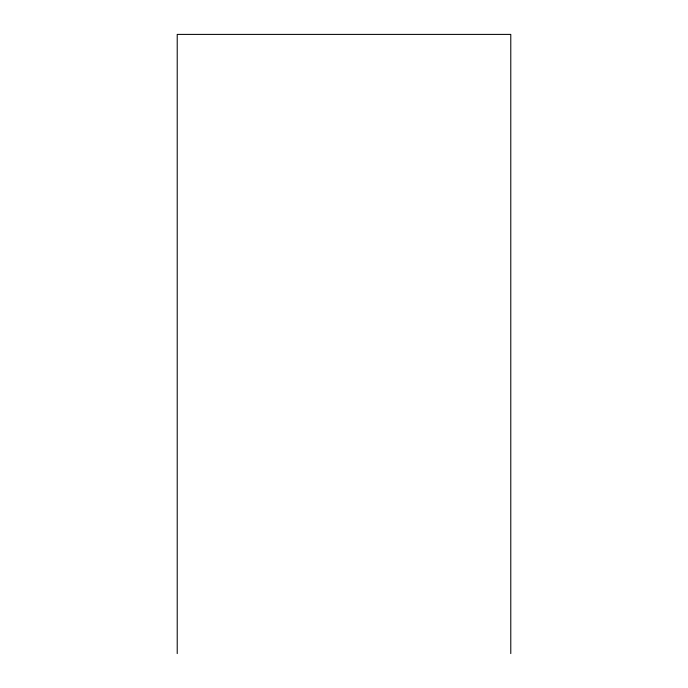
<?xml version="1.0" encoding="UTF-8"?>
<svg xmlns="http://www.w3.org/2000/svg" width="688" height="688" viewBox="0 0 688 688"><rect width="100%" height="100%" fill="white"/><g stroke="black" fill="none" stroke-linecap="round" stroke-linejoin="round"><path stroke-width="1.03" d="M510.78 653.6L510.78 34.4L177.22 34.4L177.22 653.6"/></g></svg>
